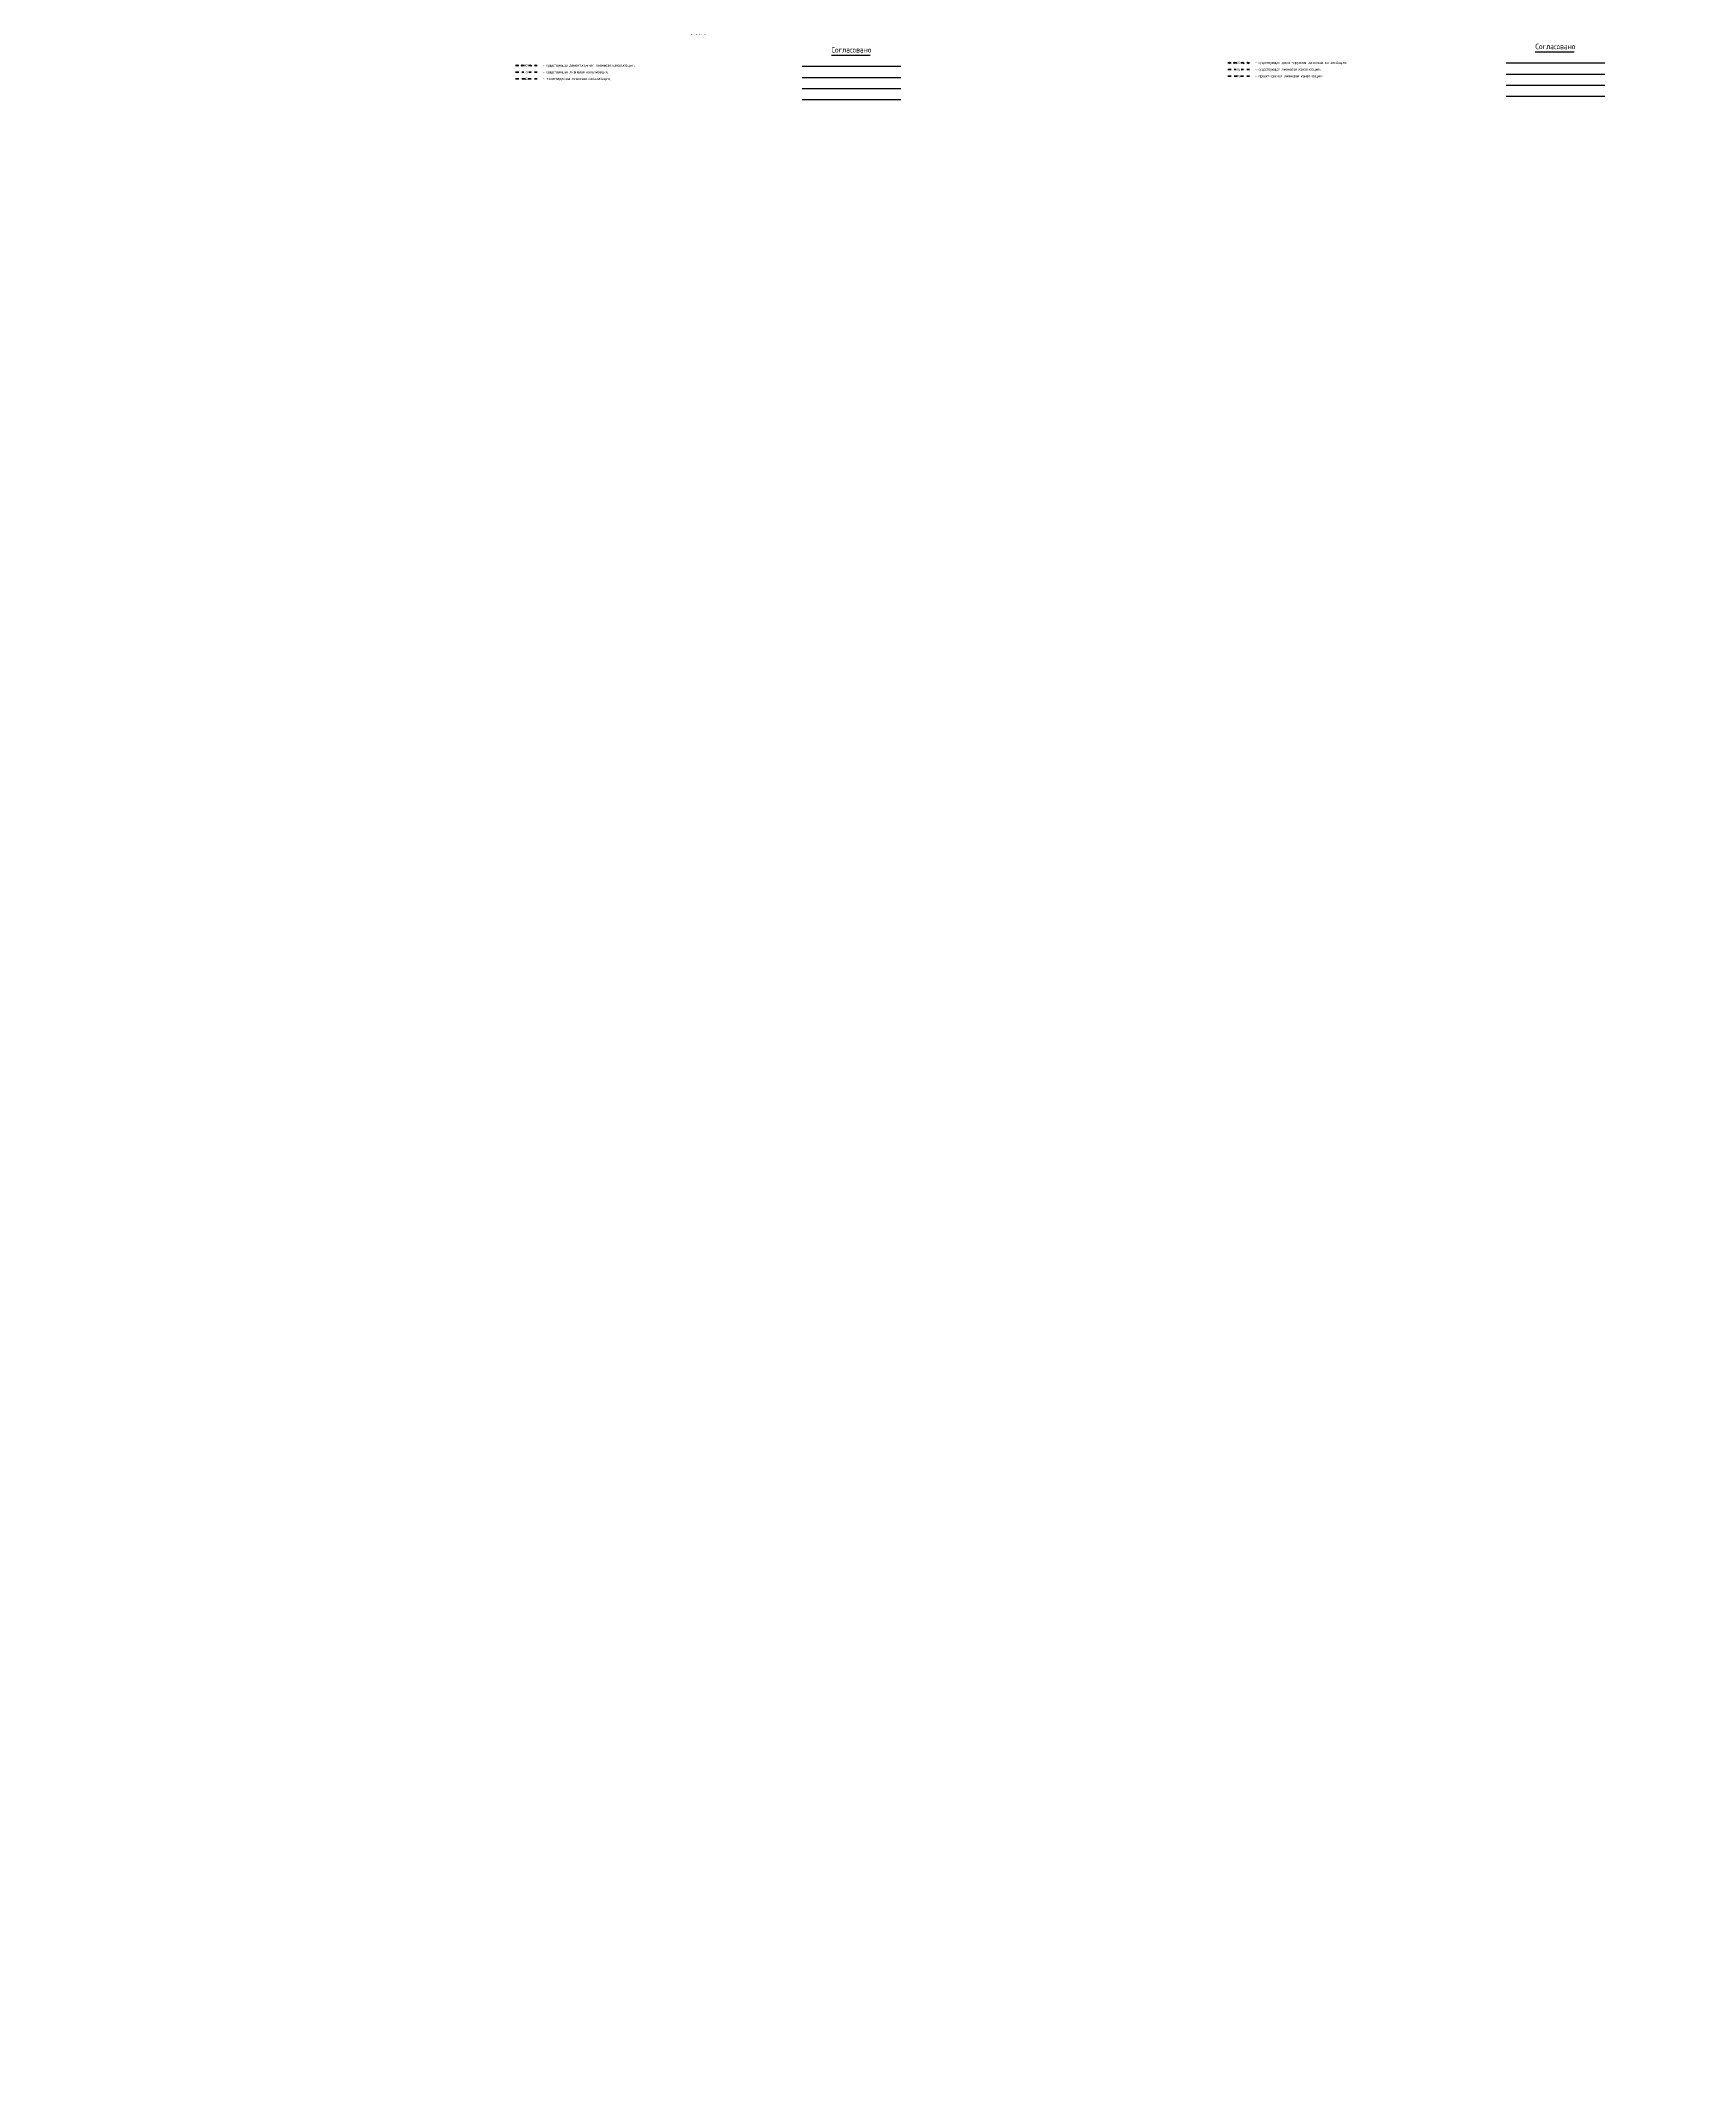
# Model space of a CAD drawing. Header units: millimetres. Extents: x 0 to 24353794, y -11289 to 22795266.
# Drawn here: x 23592738 to 24338090, y 21369856 to 22284408 of the extents above; entities that cross this region are included whole.
import ezdxf
from ezdxf import colors
from ezdxf.entities.mleader import LeaderData, LeaderLine
from ezdxf.math import Vec2, Vec3

# ---------------------------------------------------------------- set-up
doc = ezdxf.new("R2010")
doc.units = ezdxf.units.MM
doc.set_wipeout_variables(frame=1)
doc.linetypes.add('Штриховая', pattern=[2822.222233, 1411.111116, -1411.111116])
for name, color, linetype, lineweight in [('Text blocks_Ном._пера__28', 7, 'Continuous', 13), ('В1', 140, 'Continuous', 40), ('ВК_Текст', 7, 'Continuous', 25), ('Труба К2', 7, 'Continuous', 60)]:
    doc.layers.add(name, color=color, linetype=linetype, lineweight=lineweight)
doc.layers.add('Выноски', color=7, linetype='Continuous')
doc.styles.add('GOST 2.304', font='GOST_type.ttf')
doc.styles.add('GOST_100', font='cs_gost2304.shx', dxfattribs={"width": 0.7, "height": 300})

# ---------------------------------------------------------------- blocks, each defined once
blk = doc.blocks.new('*U4')
at = {"color": 255}
blk.add_wipeout([(-200, 125), (200, 125), (200, -125), (-200, -125)], dxfattribs=at)
at = {"layer": 'ВК_Текст', "insert": (0, 0), "char_height": 250, "attachment_point": 5, "style": 'GOST_100'}
blk.add_mtext('К2', dxfattribs=at)
blk = doc.blocks.new('hfdsaf')
at = {"color": 255}
blk.add_wipeout([(-1038, 533), (1038, 533), (1038, -533), (-1038, -533)], dxfattribs=at)
at = {"layer": 'ВК_Текст', "insert": (51, 25), "char_height": 1066.7, "attachment_point": 5, "rotation": 359.991257, "style": 'GOST_100'}
blk.add_mtext('Кл', dxfattribs=at)

msp = doc.modelspace()

# ---------------------------------------------------------------- linework, layer by layer
at = {"layer": 'Труба К2', "linetype": 'Штриховая'}
for p, q in [((23806700.5, 22273191.7), (23816462, 22273191.7)), ((23806700.5, 22270196.8), (23816462, 22270196.8)), ((24127525, 22274428.4), (24137286.5, 22274428.4)), ((24127525, 22271433.6), (24137286.5, 22271433.6))]:
    msp.add_line(p, q, dxfattribs=at)

# ---------------------------------------------------------------- texts
at = {"layer": 'Text blocks_Ном._пера__28', "style": 'GOST 2.304'}
for s, p in [('- существующая демонтируемая ливневая канализация;', (23818953, 22272674.2)), ('- существующая ливневая канализация;', (23818953, 22269679.3)), ('- существующая демонтируемая ливневая канализация;', (24139777.5, 22273910.9)), ('- существующая ливневая канализация;', (24139777.5, 22270916)), ('- проектируемая ливневая канализация;', (23818953, 22266684.4)), ('- проектируемая ливневая канализация;', (24139777.5, 22267921.1))]:
    msp.add_text(s, height=1200, dxfattribs=at).set_placement(p)

# ---------------------------------------------------------------- leaders
at = {"layer": 'Выноски', "color": 0, "lineweight": -2}
ml = msp.add_multileader_mtext('Standard', dxfattribs=at)
ml.set_content('{\\C0;Демонтаж сущ.\\PДПЛ %%C500\\PL=12.00 м}', color=5, style='GOST 2.304')
ml.set_leader_properties(lineweight=-3)
ml.build(insert=Vec2(0, 0))
ml.multileader.update_dxf_attribs({"text_left_attachment_type": 6, "text_right_attachment_type": 6, "dogleg_length": 1, "arrow_head_size": 1250, "scale": 500})
ctx = ml.context
ctx.base_point, ctx.scale, ctx.char_height, ctx.arrow_head_size, ctx.landing_gap_size, ctx.plane_origin = Vec3(23883400.9, 22291000, 105124), 500, 1250, 1250, 900, Vec3(23867412.3, 22268160.3, 105124)
ctx.left_attachment, ctx.right_attachment, ctx.text_align_type = 6, 6, 1
notes = []
notes.append((ctx, [(0, (1, 1, 0), (23883301.1, 22291000, 105124), (1, 0), 99.8, [(4, [(23879092.5, 22292745.7, 105124), (23880084.4, 22293206.3, 105124), (23880640.1, 22293964.5, 105124), (23881262.1, 22294682.7, 105124)], 0, [])])]))
ctx.mtext.insert, ctx.mtext.alignment, ctx.mtext.flow_direction = Vec3(23889067.3, 22292500, 105124), 2, 5
for ctx, leaders in notes:
    for number, flags, end, landing, length, lines in leaders:
        leader = LeaderData()
        leader.index, (leader.has_last_leader_line, leader.has_dogleg_vector, leader.attachment_direction) = number, flags
        leader.last_leader_point, leader.dogleg_vector, leader.dogleg_length = Vec3(end), Vec3(landing), length
        for number, points, colour, breaks in lines:
            line = LeaderLine()
            line.index, line.vertices, line.color, line.breaks = number, Vec3.list(points), colors.encode_raw_color(colour), breaks
            leader.lines.append(line)
        ctx.leaders.append(leader)

# ---------------------------------------------------------------- next in the draw order: block references
at = {"layer": 'ВК_Текст', "xscale": 4.266666666666672, "yscale": 4.266666666666672, "zscale": 4.266666666666672}
for p in [(23811581.3, 22273191.7), (24132405.8, 22274428.4), (23811581.2, 22267201.9), (24132405.7, 22268438.7)]:
    msp.add_blockref('*U4', p, dxfattribs=at)

# ---------------------------------------------------------------- next in the draw order: linework, layer by layer
for p, q in [((23807720, 22273458.7, 72632), (23807104.7, 22272924.7, -72639.2)), ((23807679.4, 22272884, 72632), (23807145.4, 22273499.4, -72639.2)), ((23809829.2, 22273458.7, 72643.8), (23809213.8, 22272924.7, -72627.3)), ((23809788.5, 22272884, 72643.8), (23809254.5, 22273499.4, -72627.3)), ((23813333.4, 22273458.7, 72643.8), (23813948.8, 22272924.7, -72627.3)), ((23813374.1, 22272884, 72643.8), (23813908.1, 22273499.4, -72627.3)), ((23815442.5, 22273458.7, 72632), (23816057.9, 22272924.7, -72639.2)), ((23815483.2, 22272884, 72632), (23816017.2, 22273499.4, -72639.2)), ((24128544.5, 22274695.4, 72632), (24127929.2, 22274161.4, -72639.2)), ((24128503.9, 22274120.7, 72632), (24127969.9, 22274736.1, -72639.2)), ((24130653.7, 22274695.4, 72643.8), (24130038.3, 22274161.4, -72627.3)), ((24130613, 22274120.7, 72643.8), (24130079, 22274736.1, -72627.3)), ((24134157.9, 22274695.4, 72643.8), (24134773.3, 22274161.4, -72627.3)), ((24134198.6, 22274120.7, 72643.8), (24134732.6, 22274736.1, -72627.3)), ((24136267, 22274695.4, 72632), (24136882.4, 22274161.4, -72639.2)), ((24136307.7, 22274120.7, 72632), (24136841.7, 22274736.1, -72639.2))]:
    msp.add_line(p, q)
at = {"layer": 'Труба К2', "linetype": 'Штриховая'}
for p, q in [((23806700.5, 22267201.9), (23816462, 22267201.9)), ((24127525, 22268438.7), (24137286.5, 22268438.7))]:
    msp.add_line(p, q, dxfattribs=at)

# ---------------------------------------------------------------- next in the draw order: block references
for p in [(23811581.3, 22270197), (24132405.8, 22271433.7)]:
    msp.add_blockref('hfdsaf', p)

# ---------------------------------------------------------------- next in the draw order: leaders
at = {"layer": 'В1', "color": 0, "linetype": 'ByBlock', "lineweight": -3}
ml = msp.add_multileader_mtext('Standard', dxfattribs=at)
ml.set_content('{\\C0;Согласовано}', color=5, style='GOST 2.304')
ml.set_leader_properties(lineweight=-3)
ml.build(insert=Vec2(0, 0))
ml.multileader.update_dxf_attribs({"text_left_attachment_type": 6, "text_right_attachment_type": 6, "dogleg_length": 1, "arrow_head_size": 1250, "scale": 500})
ctx = ml.context
ctx.base_point, ctx.scale, ctx.char_height, ctx.arrow_head_size, ctx.landing_gap_size, ctx.plane_origin = Vec3(23998370.7, 22587856.2), 500, 2500, 1250, 900, Vec3(24017612.1, 22584586.9)
ctx.left_attachment, ctx.right_attachment, ctx.text_align_type = 6, 6, 1
notes = []
notes.append((ctx, [(0, (0, 0, 0), (0, 0), (1, 0), 1, [])]))
ctx.mtext.insert, ctx.mtext.alignment, ctx.mtext.flow_direction = Vec3(24006954.8, 22590856.2), 2, 5
ctx.mtext.has_bg_fill, ctx.mtext.bg_color, ctx.mtext.bg_scale_factor, ctx.mtext.bg_transparency, ctx.mtext.use_window_bg_color = 1, -1027028792, 1.5, 0, 1
for ctx, leaders in notes:
    for number, flags, end, landing, length, lines in leaders:
        leader = LeaderData()
        leader.index, (leader.has_last_leader_line, leader.has_dogleg_vector, leader.attachment_direction) = number, flags
        leader.last_leader_point, leader.dogleg_vector, leader.dogleg_length = Vec3(end), Vec3(landing), length
        for number, points, colour, breaks in lines:
            line = LeaderLine()
            line.index, line.vertices, line.color, line.breaks = number, Vec3.list(points), colors.encode_raw_color(colour), breaks
            leader.lines.append(line)
        ctx.leaders.append(leader)

# ---------------------------------------------------------------- next in the draw order: leaders
ml = msp.add_multileader_mtext('Standard', dxfattribs=at)
ml.set_content('{\\C0;Согласовано}', color=5, style='GOST 2.304')
ml.set_leader_properties(lineweight=-3)
ml.build(insert=Vec2(0, 0))
ml.multileader.update_dxf_attribs({"text_left_attachment_type": 6, "text_right_attachment_type": 6, "dogleg_length": 1, "arrow_head_size": 1250, "scale": 500})
ctx = ml.context
ctx.base_point, ctx.scale, ctx.char_height, ctx.arrow_head_size, ctx.landing_gap_size, ctx.plane_origin = Vec3(24318694.4, 22586548.4), 500, 2500, 1250, 900, Vec3(24337935.8, 22583279)
ctx.left_attachment, ctx.right_attachment, ctx.text_align_type = 6, 6, 1
notes = []
notes.append((ctx, [(0, (0, 0, 0), (0, 0), (1, 0), 1, [])]))
ctx.mtext.insert, ctx.mtext.alignment, ctx.mtext.flow_direction = Vec3(24327278.4, 22589548.4), 2, 5
ctx.mtext.has_bg_fill, ctx.mtext.bg_color, ctx.mtext.bg_scale_factor, ctx.mtext.bg_transparency, ctx.mtext.use_window_bg_color = 1, -1027028792, 1.5, 0, 1
for ctx, leaders in notes:
    for number, flags, end, landing, length, lines in leaders:
        leader = LeaderData()
        leader.index, (leader.has_last_leader_line, leader.has_dogleg_vector, leader.attachment_direction) = number, flags
        leader.last_leader_point, leader.dogleg_vector, leader.dogleg_length = Vec3(end), Vec3(landing), length
        for number, points, colour, breaks in lines:
            line = LeaderLine()
            line.index, line.vertices, line.color, line.breaks = number, Vec3.list(points), colors.encode_raw_color(colour), breaks
            leader.lines.append(line)
        ctx.leaders.append(leader)

# ---------------------------------------------------------------- next in the draw order: leaders
ml = msp.add_multileader_mtext('Standard', dxfattribs=at)
ml.set_content('{\\C0;Согласовано}', color=5, style='GOST 2.304')
ml.set_leader_properties(lineweight=-3)
ml.build(insert=Vec2(0, 0))
ml.multileader.update_dxf_attribs({"text_left_attachment_type": 6, "text_right_attachment_type": 6, "dogleg_length": 1, "arrow_head_size": 1250, "scale": 500})
ctx = ml.context
ctx.base_point, ctx.scale, ctx.char_height, ctx.arrow_head_size, ctx.landing_gap_size, ctx.plane_origin = Vec3(24266414.8, 22280047.5), 500, 2500, 1250, 900, Vec3(24285656.2, 22276778.2)
ctx.left_attachment, ctx.right_attachment, ctx.text_align_type = 6, 6, 1
notes = []
notes.append((ctx, [(0, (0, 0, 0), (0, 0), (1, 0), 1, [])]))
ctx.mtext.insert, ctx.mtext.alignment, ctx.mtext.flow_direction = Vec3(24274998.8, 22283047.5), 2, 5
ctx.mtext.has_bg_fill, ctx.mtext.bg_color, ctx.mtext.bg_scale_factor, ctx.mtext.bg_transparency, ctx.mtext.use_window_bg_color = 1, -1027028792, 1.5, 0, 1
for ctx, leaders in notes:
    for number, flags, end, landing, length, lines in leaders:
        leader = LeaderData()
        leader.index, (leader.has_last_leader_line, leader.has_dogleg_vector, leader.attachment_direction) = number, flags
        leader.last_leader_point, leader.dogleg_vector, leader.dogleg_length = Vec3(end), Vec3(landing), length
        for number, points, colour, breaks in lines:
            line = LeaderLine()
            line.index, line.vertices, line.color, line.breaks = number, Vec3.list(points), colors.encode_raw_color(colour), breaks
            leader.lines.append(line)
        ctx.leaders.append(leader)

# ---------------------------------------------------------------- next in the draw order: linework, layer by layer
for p, q in [((24265991.4, 22279355.3), (24283499.1, 22279355.3)), ((24252798.1, 22274355.3), (24297296.1, 22274355.3)), ((24252798.1, 22269355.3), (24297296.1, 22269355.3)), ((24252798.1, 22264355.3), (24297296.1, 22264355.3)), ((24252798.1, 22259355.3), (24297296.1, 22259355.3))]:
    msp.add_line(p, q)

# ---------------------------------------------------------------- next in the draw order: leaders
ml = msp.add_multileader_mtext('Standard', dxfattribs=at)
ml.set_content('{\\C0;Согласовано}', color=5, style='GOST 2.304')
ml.set_leader_properties(lineweight=-3)
ml.build(insert=Vec2(0, 0))
ml.multileader.update_dxf_attribs({"text_left_attachment_type": 6, "text_right_attachment_type": 6, "dogleg_length": 1, "arrow_head_size": 1250, "scale": 500})
ctx = ml.context
ctx.base_point, ctx.scale, ctx.char_height, ctx.arrow_head_size, ctx.landing_gap_size, ctx.plane_origin = Vec3(23949335.1, 22278536.2), 500, 2500, 1250, 900, Vec3(23968576.5, 22275266.9)
ctx.left_attachment, ctx.right_attachment, ctx.text_align_type = 6, 6, 1
notes = []
notes.append((ctx, [(0, (0, 0, 0), (0, 0), (1, 0), 1, [])]))
ctx.mtext.insert, ctx.mtext.alignment, ctx.mtext.flow_direction = Vec3(23957919.1, 22281536.2), 2, 5
ctx.mtext.has_bg_fill, ctx.mtext.bg_color, ctx.mtext.bg_scale_factor, ctx.mtext.bg_transparency, ctx.mtext.use_window_bg_color = 1, -1027028792, 1.5, 0, 1
for ctx, leaders in notes:
    for number, flags, end, landing, length, lines in leaders:
        leader = LeaderData()
        leader.index, (leader.has_last_leader_line, leader.has_dogleg_vector, leader.attachment_direction) = number, flags
        leader.last_leader_point, leader.dogleg_vector, leader.dogleg_length = Vec3(end), Vec3(landing), length
        for number, points, colour, breaks in lines:
            line = LeaderLine()
            line.index, line.vertices, line.color, line.breaks = number, Vec3.list(points), colors.encode_raw_color(colour), breaks
            leader.lines.append(line)
        ctx.leaders.append(leader)

# ---------------------------------------------------------------- next in the draw order: linework, layer by layer
for p, q in [((23935718.4, 22272844), (23980216.4, 22272844)), ((23948911.7, 22277844), (23966419.4, 22277844)), ((23935718.4, 22267844), (23980216.4, 22267844)), ((23935718.4, 22262844), (23980216.4, 22262844)), ((23935718.4, 22257844), (23980216.4, 22257844))]:
    msp.add_line(p, q)

doc.saveas('drawing.dxf')
